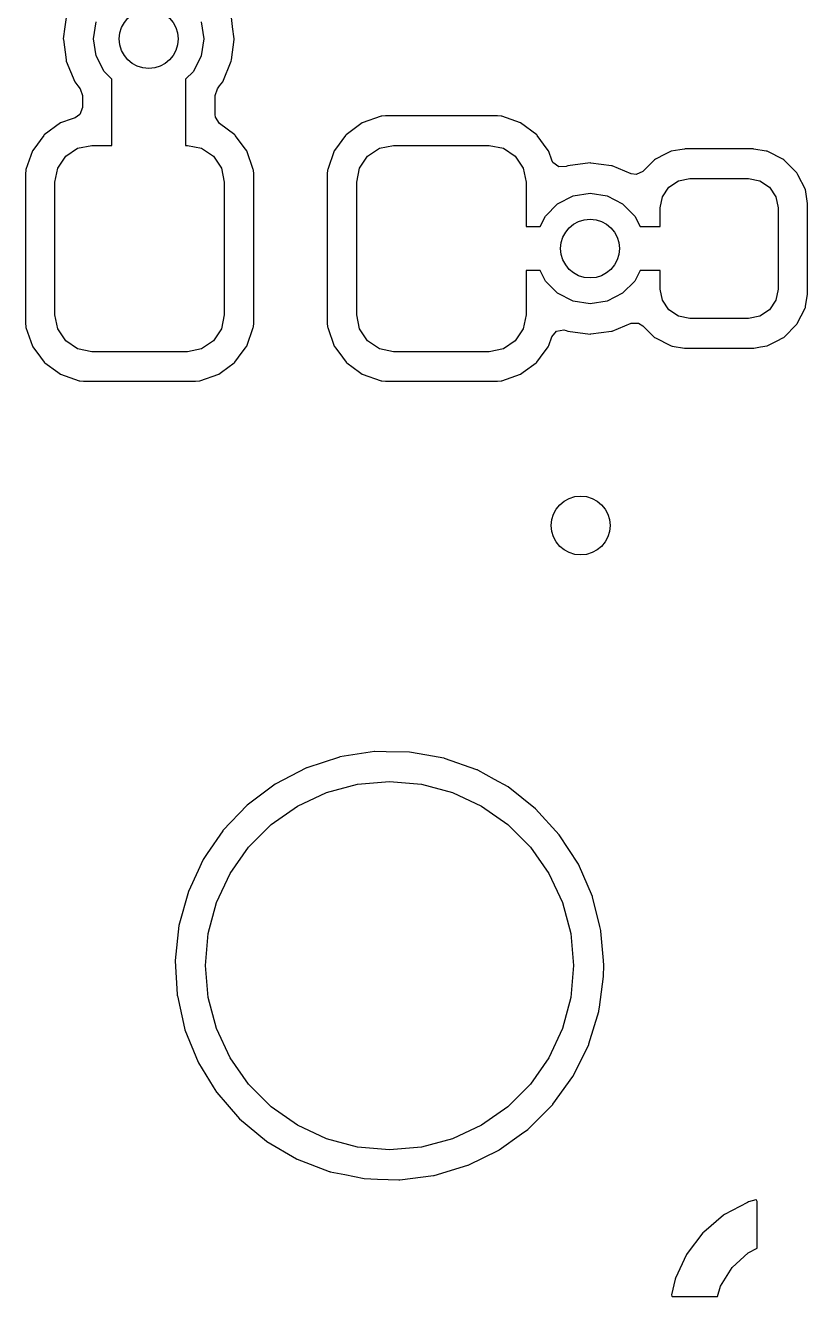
# Model space of a CAD drawing. Extents: x 2.37 to 5.13, y -5.38 to -2.62.
# Drawn here: x 3.417 to 3.6262, y -5.21 to -4.8704 of the extents above; entities that cross this region are included whole.
import ezdxf

# ---------------------------------------------------------------- set-up
doc = ezdxf.new("R2010")
doc.units = 0
doc.header["$MEASUREMENT"] = 0
doc.layers.add('BLACK', color=7, linetype='CONTINUOUS')

msp = doc.modelspace()

# ---------------------------------------------------------------- linework, layer by layer
at = {"layer": 'BLACK', "linetype": 'CONTINUOUS'}
for p, q in [((3.4279, -4.86827), (3.42757, -4.8708)), ((3.43524, -4.874), (3.43596, -4.86944)), ((3.46404, -4.86944), (3.46476, -4.874)), ((3.47242, -4.87069), (3.4721, -4.86827)), ((3.42757, -4.8708), (3.42715, -4.874)), ((3.47243, -4.8708), (3.47242, -4.87069)), ((3.47285, -4.874), (3.47243, -4.8708)), ((3.42715, -4.874), (3.42717, -4.87419)), ((3.42717, -4.87419), (3.42788, -4.87957)), ((3.43596, -4.87856), (3.43524, -4.874)), ((3.46476, -4.874), (3.46404, -4.87856)), ((3.47212, -4.87957), (3.47283, -4.87419)), ((3.47283, -4.87419), (3.47285, -4.874)), ((3.42788, -4.87957), (3.42793, -4.87991)), ((3.42793, -4.87991), (3.43021, -4.88543)), ((3.43806, -4.88268), (3.43596, -4.87856)), ((3.46404, -4.87856), (3.46194, -4.88268)), ((3.46979, -4.88543), (3.47207, -4.87991)), ((3.47207, -4.87991), (3.47212, -4.87957)), ((3.44016, -4.88478), (3.43806, -4.88268)), ((3.46194, -4.88268), (3.45984, -4.88478)), ((3.43021, -4.88543), (3.43105, -4.88652)), ((3.43105, -4.88652), (3.43166, -4.88732)), ((3.44016, -4.90244), (3.44016, -4.88478)), ((3.45984, -4.88478), (3.45984, -4.90244)), ((3.46834, -4.88732), (3.46895, -4.88652)), ((3.46895, -4.88652), (3.46979, -4.88543)), ((3.43166, -4.88732), (3.43226, -4.88909)), ((3.43226, -4.88909), (3.43226, -4.89229)), ((3.46774, -4.88909), (3.46834, -4.88732)), ((3.46774, -4.89422), (3.46774, -4.88909)), ((3.43226, -4.89229), (3.43158, -4.89417)), ((3.42636, -4.89643), (3.42207, -4.8996)), ((3.42948, -4.89534), (3.42636, -4.89643)), ((3.43032, -4.89504), (3.42948, -4.89534)), ((3.43158, -4.89417), (3.43032, -4.89504)), ((3.46782, -4.89491), (3.46774, -4.89422)), ((3.46892, -4.89657), (3.46782, -4.89491)), ((3.47303, -4.8996), (3.46892, -4.89657)), ((3.50707, -4.89643), (3.50278, -4.8996)), ((3.5121, -4.89466), (3.50707, -4.89643)), ((3.51228, -4.89465), (3.5121, -4.89466)), ((3.51327, -4.89455), (3.51228, -4.89465)), ((3.51228, -4.89465), (3.51228, -4.89465)), ((3.51334, -4.89455), (3.51327, -4.89455)), ((3.51327, -4.89455), (3.51327, -4.89455)), ((3.54317, -4.89455), (3.51334, -4.89455)), ((3.54324, -4.89455), (3.54317, -4.89455)), ((3.54424, -4.89465), (3.54324, -4.89455)), ((3.54324, -4.89455), (3.54324, -4.89455)), ((3.54441, -4.89466), (3.54424, -4.89465)), ((3.54424, -4.89465), (3.54424, -4.89465)), ((3.54944, -4.89643), (3.54441, -4.89466)), ((3.55373, -4.8996), (3.54944, -4.89643)), ((3.42194, -4.89978), (3.41925, -4.90342)), ((3.42207, -4.8996), (3.42194, -4.89978)), ((3.47315, -4.89978), (3.47303, -4.8996)), ((3.47585, -4.90342), (3.47315, -4.89978)), ((3.50265, -4.89978), (3.49995, -4.90342)), ((3.50278, -4.8996), (3.50265, -4.89978)), ((3.55386, -4.89978), (3.55373, -4.8996)), ((3.55656, -4.90342), (3.55386, -4.89978)), ((3.4189, -4.90389), (3.41713, -4.90892)), ((3.41925, -4.90342), (3.4189, -4.90389)), ((3.42779, -4.90532), (3.43099, -4.90319)), ((3.43099, -4.90319), (3.43475, -4.90244)), ((3.43475, -4.90244), (3.44016, -4.90244)), ((3.45984, -4.90244), (3.46034, -4.90244)), ((3.46034, -4.90244), (3.46411, -4.90319)), ((3.46411, -4.90319), (3.4673, -4.90532)), ((3.47619, -4.90389), (3.47585, -4.90342)), ((3.47796, -4.90892), (3.47619, -4.90389)), ((3.49961, -4.90389), (3.49784, -4.90892)), ((3.49995, -4.90342), (3.49961, -4.90389)), ((3.5085, -4.90532), (3.51169, -4.90319)), ((3.51169, -4.90319), (3.51546, -4.90244)), ((3.51546, -4.90244), (3.54105, -4.90244)), ((3.54105, -4.90244), (3.54482, -4.90319)), ((3.54482, -4.90319), (3.54801, -4.90532)), ((3.5569, -4.90389), (3.55656, -4.90342)), ((3.55697, -4.9041), (3.5569, -4.90389)), ((3.59204, -4.90362), (3.58971, -4.90399)), ((3.59329, -4.90342), (3.59204, -4.90362)), ((3.5934, -4.90341), (3.59329, -4.90342)), ((3.59329, -4.90342), (3.59329, -4.90342)), ((3.60252, -4.90341), (3.5934, -4.90341)), ((3.61152, -4.90341), (3.60252, -4.90341)), ((3.61163, -4.90341), (3.61152, -4.90341)), ((3.61175, -4.90342), (3.61163, -4.90341)), ((3.6151, -4.90395), (3.61175, -4.90342)), ((3.42566, -4.90852), (3.42779, -4.90532)), ((3.4673, -4.90532), (3.46944, -4.90852)), ((3.50637, -4.90852), (3.5085, -4.90532)), ((3.54801, -4.90532), (3.55014, -4.90852)), ((3.55698, -4.9041), (3.55697, -4.9041)), ((3.55778, -4.90638), (3.55698, -4.9041)), ((3.55807, -4.90698), (3.55778, -4.90638)), ((3.55965, -4.9082), (3.55807, -4.90698)), ((3.568, -4.90715), (3.56209, -4.90793)), ((3.56819, -4.90717), (3.568, -4.90715)), ((3.57373, -4.9079), (3.56819, -4.90717)), ((3.58526, -4.90626), (3.58214, -4.90938)), ((3.58547, -4.90615), (3.58526, -4.90626)), ((3.58811, -4.9048), (3.58547, -4.90615)), ((3.58547, -4.90615), (3.58547, -4.90615)), ((3.58971, -4.90399), (3.58811, -4.9048)), ((3.61533, -4.90399), (3.6151, -4.90395)), ((3.6151, -4.90395), (3.6151, -4.90395)), ((3.61553, -4.90409), (3.61533, -4.90399)), ((3.61957, -4.90615), (3.61553, -4.90409)), ((3.61553, -4.90409), (3.61553, -4.90409)), ((3.61978, -4.90626), (3.61957, -4.90615)), ((3.61957, -4.90615), (3.61957, -4.90615)), ((3.62331, -4.90979), (3.61978, -4.90626)), ((3.41703, -4.91002), (3.41702, -4.91016)), ((3.41702, -4.91016), (3.41702, -4.94984)), ((3.41712, -4.9091), (3.41703, -4.91002)), ((3.41713, -4.90892), (3.41712, -4.9091)), ((3.41712, -4.9091), (3.41712, -4.9091)), ((3.42491, -4.91228), (3.42566, -4.90852)), ((3.46944, -4.90852), (3.47019, -4.91228)), ((3.47798, -4.9091), (3.47796, -4.90892)), ((3.47806, -4.91002), (3.47798, -4.9091)), ((3.47798, -4.9091), (3.47798, -4.9091)), ((3.47808, -4.91016), (3.47806, -4.91002)), ((3.47808, -4.94984), (3.47808, -4.91016)), ((3.49774, -4.91002), (3.49772, -4.91016)), ((3.49772, -4.91016), (3.49772, -4.94984)), ((3.49783, -4.9091), (3.49774, -4.91002)), ((3.49784, -4.90892), (3.49783, -4.9091)), ((3.49783, -4.9091), (3.49783, -4.9091)), ((3.50562, -4.91228), (3.50637, -4.90852)), ((3.55014, -4.90852), (3.55089, -4.91228)), ((3.56164, -4.90811), (3.55965, -4.9082)), ((3.56209, -4.90793), (3.56164, -4.90811)), ((3.57391, -4.90793), (3.57373, -4.9079)), ((3.57373, -4.9079), (3.57373, -4.9079)), ((3.57896, -4.91002), (3.57391, -4.90793)), ((3.58033, -4.91023), (3.57896, -4.91002)), ((3.58214, -4.90938), (3.58033, -4.91023)), ((3.62341, -4.90999), (3.62331, -4.90979)), ((3.62358, -4.91032), (3.62341, -4.90999)), ((3.62341, -4.90999), (3.62341, -4.90999)), ((3.62558, -4.91424), (3.62358, -4.91032)), ((3.42491, -4.94772), (3.42491, -4.91228)), ((3.47019, -4.91228), (3.47019, -4.94772)), ((3.50562, -4.94772), (3.50562, -4.91228)), ((3.55089, -4.91228), (3.55089, -4.92409)), ((3.58737, -4.91616), (3.58908, -4.91361)), ((3.58908, -4.91361), (3.59163, -4.9119)), ((3.59163, -4.9119), (3.59465, -4.9113)), ((3.59465, -4.9113), (3.61039, -4.9113)), ((3.61039, -4.9113), (3.61341, -4.9119)), ((3.61341, -4.9119), (3.61596, -4.91361)), ((3.61596, -4.91361), (3.61767, -4.91616)), ((3.55932, -4.91806), (3.56344, -4.91596)), ((3.56344, -4.91596), (3.568, -4.91524)), ((3.568, -4.91524), (3.57256, -4.91596)), ((3.57256, -4.91596), (3.57668, -4.91806)), ((3.58677, -4.91917), (3.58737, -4.91616)), ((3.61767, -4.91616), (3.61827, -4.91917)), ((3.62616, -4.91793), (3.62558, -4.91424)), ((3.55606, -4.92132), (3.55932, -4.91806)), ((3.57668, -4.91806), (3.57994, -4.92132)), ((3.58677, -4.92409), (3.58677, -4.91917)), ((3.61827, -4.91917), (3.61827, -4.94083)), ((3.62616, -4.94207), (3.62616, -4.91793)), ((3.55089, -4.92409), (3.55464, -4.92409)), ((3.55464, -4.92409), (3.55606, -4.92132)), ((3.57994, -4.92132), (3.58136, -4.92409)), ((3.58136, -4.92409), (3.58677, -4.92409)), ((3.55464, -4.93591), (3.55089, -4.93591)), ((3.55089, -4.93591), (3.55089, -4.94772)), ((3.55606, -4.93868), (3.55464, -4.93591)), ((3.58136, -4.93591), (3.57994, -4.93868)), ((3.58677, -4.93591), (3.58136, -4.93591)), ((3.58677, -4.94083), (3.58677, -4.93591)), ((3.55932, -4.94194), (3.55606, -4.93868)), ((3.57994, -4.93868), (3.57668, -4.94194)), ((3.58737, -4.94384), (3.58677, -4.94083)), ((3.61827, -4.94083), (3.61767, -4.94384)), ((3.56344, -4.94404), (3.55932, -4.94194)), ((3.568, -4.94476), (3.56344, -4.94404)), ((3.57256, -4.94404), (3.568, -4.94476)), ((3.57668, -4.94194), (3.57256, -4.94404)), ((3.58908, -4.94639), (3.58737, -4.94384)), ((3.61767, -4.94384), (3.61596, -4.94639)), ((3.62561, -4.94553), (3.62614, -4.94218)), ((3.62614, -4.94218), (3.62616, -4.94207)), ((3.42566, -4.95148), (3.42491, -4.94772)), ((3.47019, -4.94772), (3.46944, -4.95148)), ((3.50637, -4.95148), (3.50562, -4.94772)), ((3.55089, -4.94772), (3.55014, -4.95148)), ((3.59163, -4.9481), (3.58908, -4.94639)), ((3.61596, -4.94639), (3.61341, -4.9481)), ((3.62341, -4.95001), (3.62547, -4.94596)), ((3.62547, -4.94596), (3.62558, -4.94576)), ((3.62547, -4.94596), (3.62547, -4.94596)), ((3.62558, -4.94576), (3.62561, -4.94553)), ((3.62561, -4.94553), (3.62561, -4.94553)), ((3.41702, -4.94984), (3.41702, -4.9499)), ((3.41702, -4.9499), (3.41712, -4.9509)), ((3.41702, -4.9499), (3.41702, -4.9499)), ((3.41712, -4.9509), (3.41713, -4.95108)), ((3.41713, -4.95108), (3.4189, -4.95611)), ((3.47619, -4.95611), (3.47796, -4.95108)), ((3.47796, -4.95108), (3.47798, -4.9509)), ((3.47798, -4.9509), (3.47807, -4.9499)), ((3.47807, -4.9499), (3.47808, -4.94984)), ((3.47807, -4.9499), (3.47807, -4.9499)), ((3.49772, -4.94984), (3.49773, -4.9499)), ((3.49773, -4.9499), (3.49783, -4.9509)), ((3.49773, -4.9499), (3.49773, -4.9499)), ((3.49783, -4.9509), (3.49784, -4.95108)), ((3.49784, -4.95108), (3.49961, -4.95611)), ((3.57391, -4.95207), (3.57896, -4.94998)), ((3.57896, -4.94998), (3.58095, -4.9499)), ((3.58095, -4.9499), (3.58214, -4.95062)), ((3.58214, -4.95062), (3.58526, -4.95374)), ((3.59465, -4.9487), (3.59163, -4.9481)), ((3.61039, -4.9487), (3.59465, -4.9487)), ((3.61341, -4.9481), (3.61039, -4.9487)), ((3.61978, -4.95374), (3.62331, -4.95021)), ((3.62331, -4.95021), (3.62341, -4.95001)), ((3.62341, -4.95001), (3.62341, -4.95001)), ((3.42779, -4.95468), (3.42566, -4.95148)), ((3.43099, -4.95681), (3.42779, -4.95468)), ((3.4673, -4.95468), (3.46411, -4.95681)), ((3.46944, -4.95148), (3.4673, -4.95468)), ((3.5085, -4.95468), (3.50637, -4.95148)), ((3.51169, -4.95681), (3.5085, -4.95468)), ((3.54801, -4.95468), (3.54482, -4.95681)), ((3.55014, -4.95148), (3.54801, -4.95468)), ((3.55698, -4.9559), (3.55778, -4.95362)), ((3.55778, -4.95362), (3.55904, -4.95208)), ((3.55904, -4.95208), (3.561, -4.95171)), ((3.561, -4.95171), (3.56164, -4.95189)), ((3.56164, -4.95189), (3.56209, -4.95207)), ((3.56209, -4.95207), (3.568, -4.95285)), ((3.568, -4.95285), (3.56819, -4.95283)), ((3.56819, -4.95283), (3.57373, -4.9521)), ((3.57373, -4.9521), (3.57391, -4.95207)), ((3.57373, -4.9521), (3.57373, -4.9521)), ((3.58526, -4.95374), (3.58547, -4.95385)), ((3.58547, -4.95385), (3.58547, -4.95385)), ((3.58547, -4.95385), (3.58951, -4.95591)), ((3.61533, -4.95601), (3.61804, -4.95463)), ((3.61804, -4.95463), (3.61957, -4.95385)), ((3.61957, -4.95385), (3.61978, -4.95374)), ((3.61957, -4.95385), (3.61957, -4.95385)), ((3.4189, -4.95611), (3.41903, -4.95628)), ((3.41903, -4.95628), (3.41903, -4.95628)), ((3.41903, -4.95628), (3.42106, -4.95904)), ((3.43475, -4.95756), (3.43099, -4.95681)), ((3.46034, -4.95756), (3.43475, -4.95756)), ((3.46411, -4.95681), (3.46034, -4.95756)), ((3.47403, -4.95904), (3.47606, -4.95628)), ((3.47606, -4.95628), (3.47619, -4.95611)), ((3.47606, -4.95628), (3.47606, -4.95628)), ((3.49961, -4.95611), (3.49974, -4.95628)), ((3.49974, -4.95628), (3.49974, -4.95628)), ((3.49974, -4.95628), (3.50177, -4.95904)), ((3.51546, -4.95756), (3.51169, -4.95681)), ((3.54105, -4.95756), (3.51546, -4.95756)), ((3.54482, -4.95681), (3.54105, -4.95756)), ((3.55474, -4.95904), (3.55677, -4.95628)), ((3.55677, -4.95628), (3.5569, -4.95611)), ((3.55677, -4.95628), (3.55677, -4.95628)), ((3.5569, -4.95611), (3.55697, -4.9559)), ((3.55697, -4.9559), (3.55698, -4.9559)), ((3.58951, -4.95591), (3.58951, -4.95591)), ((3.58951, -4.95591), (3.58971, -4.95601)), ((3.58971, -4.95601), (3.58994, -4.95605)), ((3.58994, -4.95605), (3.58994, -4.95605)), ((3.58994, -4.95605), (3.59329, -4.95658)), ((3.59329, -4.95658), (3.5934, -4.95659)), ((3.5934, -4.95659), (3.60252, -4.95659)), ((3.60252, -4.95659), (3.61163, -4.95659)), ((3.61163, -4.95659), (3.61175, -4.95658)), ((3.61175, -4.95658), (3.61359, -4.95628)), ((3.61175, -4.95658), (3.61175, -4.95658)), ((3.61359, -4.95628), (3.61533, -4.95601)), ((3.42106, -4.95904), (3.42207, -4.9604)), ((3.42207, -4.9604), (3.42224, -4.96053)), ((3.42224, -4.96053), (3.42565, -4.96305)), ((3.46944, -4.96305), (3.47285, -4.96053)), ((3.47285, -4.96053), (3.47303, -4.9604)), ((3.47303, -4.9604), (3.47403, -4.95904)), ((3.50177, -4.95904), (3.50278, -4.9604)), ((3.50278, -4.9604), (3.50295, -4.96053)), ((3.50295, -4.96053), (3.50636, -4.96305)), ((3.55015, -4.96305), (3.55356, -4.96053)), ((3.55356, -4.96053), (3.55373, -4.9604)), ((3.55373, -4.9604), (3.55474, -4.95904)), ((3.42565, -4.96305), (3.42636, -4.96357)), ((3.42636, -4.96357), (3.43139, -4.96534)), ((3.4637, -4.96534), (3.46874, -4.96357)), ((3.46874, -4.96357), (3.46944, -4.96305)), ((3.50636, -4.96305), (3.50707, -4.96357)), ((3.50707, -4.96357), (3.5121, -4.96534)), ((3.54441, -4.96534), (3.54944, -4.96357)), ((3.54944, -4.96357), (3.55015, -4.96305)), ((3.43139, -4.96534), (3.43157, -4.96535)), ((3.43157, -4.96535), (3.43157, -4.96535)), ((3.43157, -4.96535), (3.43256, -4.96545)), ((3.43256, -4.96545), (3.43256, -4.96545)), ((3.43256, -4.96545), (3.43263, -4.96545)), ((3.43263, -4.96545), (3.46246, -4.96545)), ((3.46246, -4.96545), (3.46253, -4.96545)), ((3.46253, -4.96545), (3.46353, -4.96535)), ((3.46253, -4.96545), (3.46253, -4.96545)), ((3.46353, -4.96535), (3.4637, -4.96534)), ((3.46353, -4.96535), (3.46353, -4.96535)), ((3.5121, -4.96534), (3.51228, -4.96535)), ((3.51228, -4.96535), (3.51228, -4.96535)), ((3.51228, -4.96535), (3.51327, -4.96545)), ((3.51327, -4.96545), (3.51327, -4.96545)), ((3.51327, -4.96545), (3.51334, -4.96545)), ((3.51334, -4.96545), (3.54317, -4.96545)), ((3.54317, -4.96545), (3.54324, -4.96545)), ((3.54324, -4.96545), (3.54424, -4.96535)), ((3.54324, -4.96545), (3.54324, -4.96545)), ((3.54424, -4.96535), (3.54441, -4.96534)), ((3.54424, -4.96535), (3.54424, -4.96535)), ((3.50098, -5.06587), (3.49228, -5.06871)), ((3.50109, -5.06583), (3.50098, -5.06587)), ((3.50098, -5.06587), (3.50098, -5.06587)), ((3.51037, -5.06441), (3.50109, -5.06583)), ((3.51049, -5.06441), (3.51037, -5.06441)), ((3.5135, -5.06445), (3.51049, -5.06441)), ((3.51049, -5.06441), (3.51049, -5.06441)), ((3.51976, -5.06453), (3.5135, -5.06445)), ((3.52439, -5.06535), (3.51976, -5.06453)), ((3.52889, -5.06615), (3.52439, -5.06535)), ((3.52901, -5.06617), (3.52889, -5.06615)), ((3.52889, -5.06615), (3.52889, -5.06615)), ((3.52912, -5.06621), (3.52901, -5.06617)), ((3.53775, -5.06927), (3.52912, -5.06621)), ((3.52912, -5.06621), (3.52912, -5.06621)), ((3.49216, -5.06875), (3.48384, -5.07309)), ((3.49228, -5.06871), (3.49216, -5.06875)), ((3.49228, -5.06871), (3.49228, -5.06871)), ((3.53786, -5.06931), (3.53775, -5.06927)), ((3.53796, -5.06937), (3.53786, -5.06931)), ((3.54244, -5.07184), (3.53796, -5.06937)), ((3.53796, -5.06937), (3.53796, -5.06937)), ((3.48384, -5.07309), (3.47633, -5.07872)), ((3.49754, -5.07533), (3.50582, -5.07311)), ((3.50582, -5.07311), (3.51437, -5.07236)), ((3.51437, -5.07236), (3.52292, -5.07311)), ((3.52292, -5.07311), (3.5312, -5.07533)), ((3.54608, -5.07385), (3.54244, -5.07184)), ((3.48976, -5.07896), (3.49754, -5.07533)), ((3.5312, -5.07533), (3.53898, -5.07896)), ((3.55345, -5.07967), (3.54608, -5.07385)), ((3.47633, -5.07872), (3.46984, -5.08551)), ((3.48274, -5.08388), (3.48976, -5.07896)), ((3.53898, -5.07896), (3.546, -5.08388)), ((3.55977, -5.08661), (3.55345, -5.07967)), ((3.47667, -5.08994), (3.48274, -5.08388)), ((3.546, -5.08388), (3.55207, -5.08994)), ((3.46977, -5.08561), (3.46565, -5.09166)), ((3.46984, -5.08551), (3.46977, -5.08561)), ((3.46977, -5.08561), (3.46977, -5.08561)), ((3.56487, -5.0945), (3.55977, -5.08661)), ((3.47175, -5.09697), (3.47667, -5.08994)), ((3.55207, -5.08994), (3.55699, -5.09697)), ((3.4645, -5.09338), (3.46321, -5.09615)), ((3.46455, -5.09327), (3.4645, -5.09338)), ((3.4645, -5.09338), (3.4645, -5.09338)), ((3.46565, -5.09166), (3.46455, -5.09327)), ((3.46321, -5.09615), (3.46059, -5.10179)), ((3.46813, -5.10474), (3.47175, -5.09697)), ((3.55699, -5.09697), (3.56061, -5.10474)), ((3.56861, -5.10311), (3.56487, -5.0945)), ((3.46059, -5.10179), (3.45808, -5.11084)), ((3.56864, -5.10322), (3.56861, -5.10311)), ((3.57062, -5.11111), (3.56864, -5.10322)), ((3.46591, -5.11303), (3.46813, -5.10474)), ((3.56061, -5.10474), (3.56284, -5.11303)), ((3.45808, -5.11084), (3.45709, -5.12017)), ((3.46516, -5.12157), (3.46591, -5.11303)), ((3.56284, -5.11303), (3.56358, -5.12157)), ((3.5709, -5.11222), (3.57062, -5.11111)), ((3.57091, -5.11234), (3.5709, -5.11222)), ((3.57156, -5.12017), (3.57091, -5.11234)), ((3.57091, -5.11234), (3.57091, -5.11234)), ((3.45709, -5.12017), (3.45709, -5.12029)), ((3.45709, -5.12029), (3.45761, -5.1293)), ((3.57167, -5.12157), (3.57156, -5.12017)), ((3.46591, -5.13012), (3.46516, -5.12157)), ((3.56358, -5.12157), (3.56284, -5.13012)), ((3.57051, -5.13271), (3.57159, -5.12445)), ((3.57159, -5.12445), (3.5716, -5.12437)), ((3.57159, -5.12445), (3.57159, -5.12445)), ((3.5716, -5.12437), (3.57167, -5.12157)), ((3.45761, -5.1293), (3.45763, -5.12955)), ((3.45763, -5.12955), (3.45765, -5.12967)), ((3.45765, -5.12967), (3.45765, -5.12967)), ((3.45765, -5.12967), (3.45959, -5.13829)), ((3.46813, -5.13841), (3.46591, -5.13012)), ((3.56284, -5.13012), (3.56061, -5.13841)), ((3.56771, -5.14248), (3.57034, -5.1338)), ((3.57034, -5.1338), (3.57038, -5.13368)), ((3.57038, -5.13368), (3.57051, -5.13271)), ((3.45959, -5.13829), (3.45969, -5.13871)), ((3.45969, -5.13871), (3.46322, -5.14741)), ((3.47175, -5.14618), (3.46813, -5.13841)), ((3.56061, -5.13841), (3.55699, -5.14618)), ((3.56349, -5.15109), (3.56765, -5.14267)), ((3.56765, -5.14267), (3.56771, -5.14248)), ((3.46322, -5.14741), (3.46329, -5.14751)), ((3.46329, -5.14751), (3.46724, -5.15396)), ((3.47667, -5.15321), (3.47175, -5.14618)), ((3.55699, -5.14618), (3.55207, -5.15321)), ((3.55808, -5.15862), (3.56342, -5.15118)), ((3.56342, -5.15118), (3.56349, -5.15109)), ((3.46724, -5.15396), (3.46813, -5.15542)), ((3.48274, -5.15927), (3.47667, -5.15321)), ((3.55207, -5.15321), (3.546, -5.15927)), ((3.46813, -5.15542), (3.46821, -5.15551)), ((3.46821, -5.15551), (3.46821, -5.15551)), ((3.46821, -5.15551), (3.47098, -5.15871)), ((3.47098, -5.15871), (3.47428, -5.16252)), ((3.48976, -5.16419), (3.48274, -5.15927)), ((3.546, -5.15927), (3.53898, -5.16419)), ((3.55144, -5.16526), (3.55792, -5.1588)), ((3.55792, -5.1588), (3.55801, -5.15871)), ((3.55792, -5.1588), (3.55792, -5.1588)), ((3.55801, -5.15871), (3.55808, -5.15862)), ((3.55808, -5.15862), (3.55808, -5.15862)), ((3.47428, -5.16252), (3.4815, -5.16851)), ((3.49754, -5.16782), (3.48976, -5.16419)), ((3.53898, -5.16419), (3.5312, -5.16782)), ((3.54969, -5.16653), (3.55136, -5.16534)), ((3.55136, -5.16534), (3.55144, -5.16526)), ((3.4815, -5.16851), (3.48161, -5.16857)), ((3.48161, -5.16857), (3.48161, -5.16857)), ((3.48161, -5.16857), (3.48951, -5.17319)), ((3.50582, -5.17004), (3.49754, -5.16782)), ((3.5312, -5.16782), (3.52292, -5.17004)), ((3.54371, -5.17079), (3.54969, -5.16653)), ((3.51437, -5.17079), (3.50582, -5.17004)), ((3.52292, -5.17004), (3.51437, -5.17079)), ((3.53539, -5.17487), (3.5436, -5.17085)), ((3.5436, -5.17085), (3.54371, -5.17079)), ((3.48951, -5.17319), (3.48951, -5.17319)), ((3.48951, -5.17319), (3.48961, -5.17325)), ((3.48961, -5.17325), (3.48972, -5.17329)), ((3.48972, -5.17329), (3.49827, -5.17656)), ((3.52628, -5.17762), (3.53528, -5.17493)), ((3.53528, -5.17493), (3.53539, -5.17487)), ((3.53539, -5.17487), (3.53539, -5.17487)), ((3.49827, -5.17656), (3.49827, -5.17656)), ((3.49827, -5.17656), (3.49838, -5.1766)), ((3.49838, -5.1766), (3.4985, -5.17663)), ((3.4985, -5.17663), (3.4985, -5.17663)), ((3.4985, -5.17663), (3.50241, -5.17742)), ((3.50241, -5.17742), (3.50759, -5.17847)), ((3.50759, -5.17847), (3.51117, -5.17861)), ((3.51117, -5.17861), (3.51685, -5.17881)), ((3.51685, -5.17881), (3.51685, -5.17881)), ((3.51685, -5.17881), (3.51697, -5.17882)), ((3.51697, -5.17882), (3.51709, -5.1788)), ((3.51709, -5.1788), (3.52617, -5.17764)), ((3.51709, -5.1788), (3.51709, -5.1788)), ((3.52617, -5.17764), (3.52628, -5.17762)), ((3.61011, -5.18484), (3.60395, -5.18808)), ((3.6104, -5.18472), (3.61011, -5.18484)), ((3.61233, -5.18419), (3.6104, -5.18472)), ((3.61243, -5.18419), (3.61233, -5.18419)), ((3.61249, -5.18423), (3.61243, -5.18419)), ((3.61264, -5.18462), (3.61249, -5.18423)), ((3.61264, -5.19708), (3.61264, -5.18462)), ((3.60369, -5.18826), (3.59838, -5.19275)), ((3.60395, -5.18808), (3.60369, -5.18826)), ((3.59816, -5.19297), (3.59394, -5.1985)), ((3.59838, -5.19275), (3.59816, -5.19297)), ((3.59378, -5.19877), (3.59084, -5.20507)), ((3.59394, -5.1985), (3.59378, -5.19877)), ((3.60595, -5.20226), (3.61028, -5.19828)), ((3.61028, -5.19828), (3.61264, -5.19708)), ((3.60286, -5.20726), (3.60595, -5.20226)), ((3.59074, -5.20537), (3.58981, -5.2095)), ((3.59084, -5.20507), (3.59074, -5.20537)), ((3.58981, -5.2095), (3.58987, -5.20991)), ((3.60206, -5.21), (3.60286, -5.20726)), ((3.58987, -5.20991), (3.58995, -5.20999)), ((3.58995, -5.20999), (3.58999, -5.21)), ((3.58999, -5.21), (3.60206, -5.21))]:
    msp.add_line(p, q, dxfattribs=at)
at = {"layer": 'BLACK'}
for centre in [(3.45, -4.874), (3.568, -4.93), (3.5655, -5.004)]:
    msp.add_circle(centre, 0.00787, dxfattribs=at)

doc.saveas('drawing.dxf')
